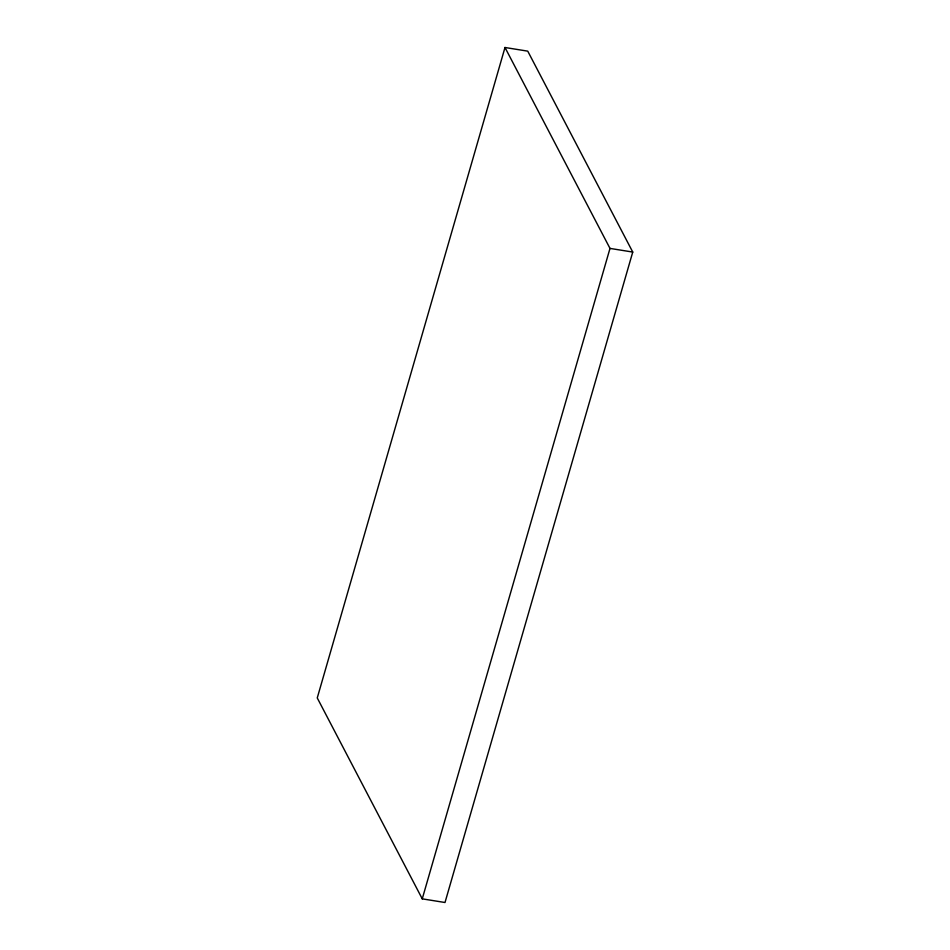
<?xml version="1.0" encoding="UTF-8"?>
<svg xmlns="http://www.w3.org/2000/svg" width="950" height="950" viewBox="0 0 950 950"><rect width="100%" height="100%" fill="white"/><g stroke="black" fill="none" stroke-linecap="round" stroke-linejoin="round"><path stroke-width="1.43" d="M504.996 47.5L317.253 697.941L422.251 898.854L445.004 902.5L632.748 252.059L527.749 51.146L504.996 47.5L609.995 248.413L422.251 898.854M609.995 248.413L632.748 252.059"/></g></svg>
